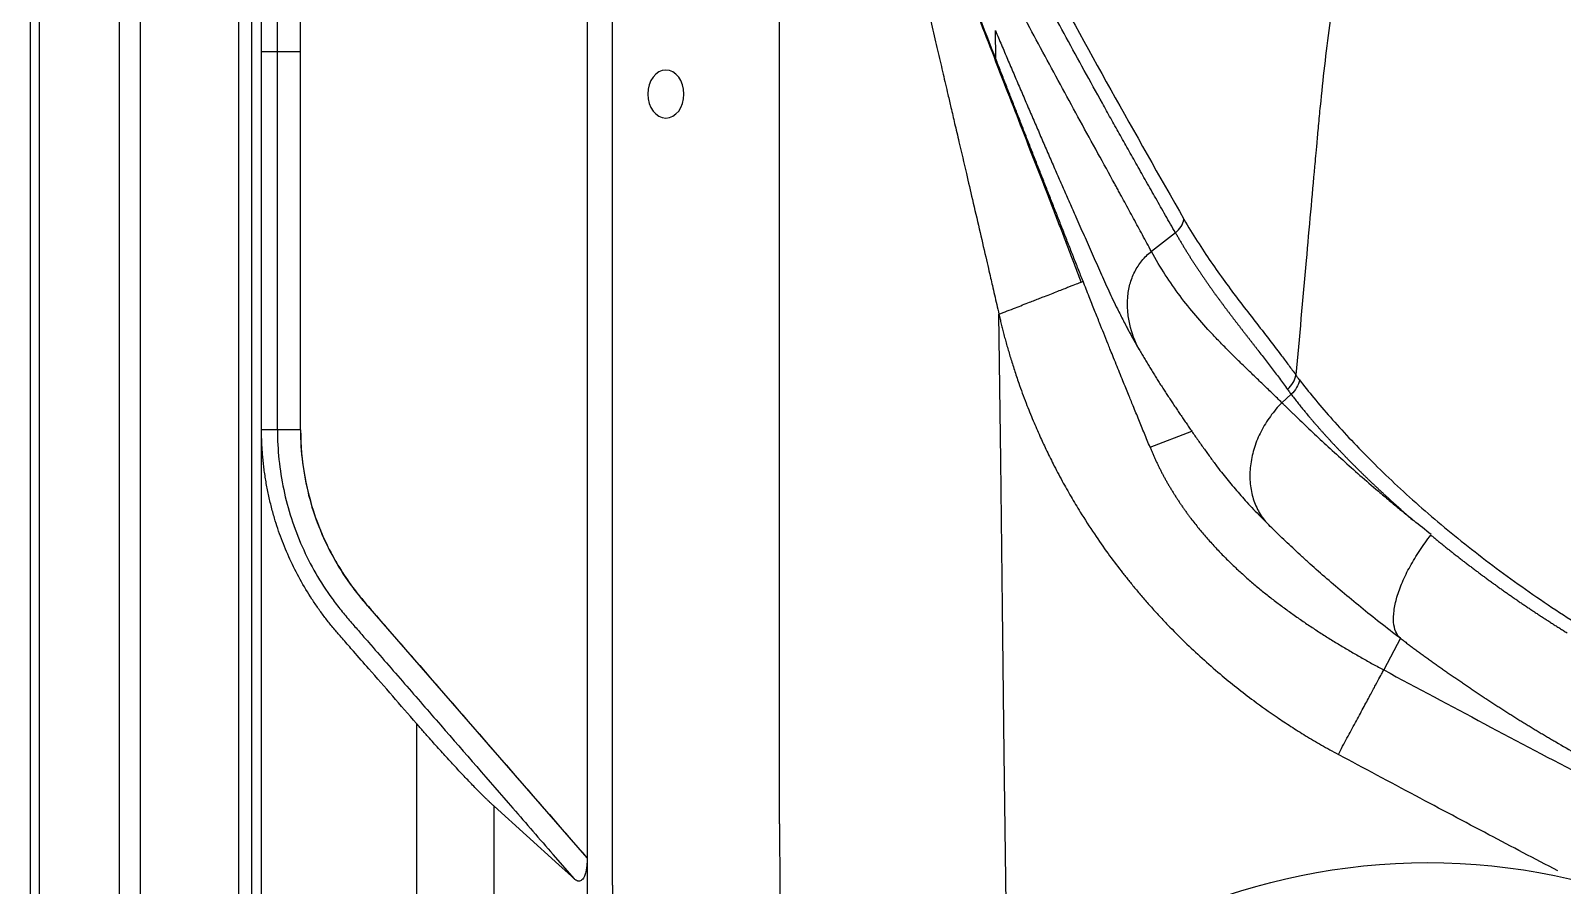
# Model space of a CAD drawing. Header units: inches. Extents: x 2 to 86, y -22 to 129.
# Drawn here: x 2.37 to 18.33, y 50.51 to 59.42 of the extents above; entities that cross this region are included whole.
import ezdxf

# ---------------------------------------------------------------- set-up
doc = ezdxf.new("R2010")
doc.units = ezdxf.units.IN
doc.header["$MEASUREMENT"] = 0
for name, color, linetype in [('1', 4, 'Continuous'), ('BDIM_CYAN', 4, 'Continuous'), ('DIM', 3, 'Continuous')]:
    doc.layers.add(name, color=color, linetype=linetype)

# ---------------------------------------------------------------- blocks, each defined once
blk = doc.blocks.new('1276401')
at = {"layer": '1'}
for p, q in [((-0.975, 0.125), (0.975, 0.125)), ((-0.975, -0.125), (0.975, -0.125))]:
    blk.add_line(p, q, dxfattribs=at)
at = {"layer": '1', "linetype": 'Continuous'}
for radius in [6.546, 6.046, 5.75, 4.625]:
    blk.add_circle((0, 0), radius, dxfattribs=at)
at = {"layer": '1', "color": 3, "linetype": 'Continuous'}
for radius in [5.5, 5.065, 4.791]:
    blk.add_circle((0, 0), radius, dxfattribs=at)
at = {"layer": '1'}
blk.add_circle((0, 0), 1.444, dxfattribs=at)
for start, end in [(172.6927, 187.3073), (352.6927, 7.3073)]:
    blk.add_arc((0, 0), 0.983, start, end, dxfattribs=at)
blk = doc.blocks.new('2026 RHYTHM')
at = {"layer": '1', "color": 4}
blk.add_line((0, 5.882), (0, 78.2), dxfattribs=at)
at = {"layer": '1', "color": 1, "extrusion": (0, 0, -1)}
blk.add_ellipse((6.618, 57.778), major_axis=(0, 0.25), ratio=0.752466, dxfattribs=at)
at = {"layer": 'BDIM_CYAN', "color": 3}
for p, q in [((0.091, 11.728), (0.091, 72.354)), ((0.924, 72.354), (0.924, 11.728)), ((1.145, 11.727), (1.145, 72.354)), ((2.166, 69.789), (2.166, 28.428)), ((2.303, 28.428), (2.303, 69.789)), ((5.798, 65.277), (5.798, 58.217)), ((6.061, 56.238), (6.061, 64.937)), ((2.406, 58.217), (2.406, 61.539)), ((2.571, 58.217), (2.571, 61.539)), ((2.811, 58.217), (2.811, 61.539)), ((10.055, 58.145), (10.051, 58.439)), ((2.406, 56.476), (2.406, 58.217)), ((2.44, 58.217), (2.406, 58.217)), ((2.571, 58.217), (2.44, 58.217)), ((2.571, 54.276), (2.571, 58.217)), ((2.811, 58.217), (2.571, 58.217)), ((2.811, 54.276), (2.811, 58.217)), ((5.798, 58.217), (5.798, 52.014)), ((2.406, 54.276), (2.406, 56.476)), ((11.926, 56.332), (11.676, 56.137)), ((6.061, 49.53), (6.061, 56.238)), ((13.035, 54.56), (13.132, 54.648)), ((2.406, 30.476), (2.406, 54.276)), ((2.571, 54.276), (2.406, 54.276)), ((2.811, 54.276), (2.571, 54.276)), ((2.813, 54.276), (2.811, 54.276)), ((11.662, 54.095), (12.096, 54.263)), ((5.798, 49.815), (3.488, 52.472)), ((14.269, 52.104), (14.096, 51.774)), ((5.798, 52.014), (5.798, 52.011)), ((5.798, 52.011), (5.798, 49.815)), ((4.02, 51.216), (4.02, 33.537)), ((5.503, 49.742), (4.829, 50.353)), ((4.829, 34.4), (4.829, 50.353)), ((5.666, 49.595), (5.443, 49.85)), ((5.798, 49.815), (5.798, 49.812)), ((5.798, 49.812), (5.798, 34.941)), ((5.666, 49.595), (5.503, 49.742))]:
    blk.add_line(p, q, dxfattribs=at)
at = {"layer": 'BDIM_CYAN', "color": 3, "flags": 128}
for points in [[(10.172, 48.544), (10.143, 50.903), (10.124, 52.43), (10.106, 53.956), (10.087, 55.483)], [(7.803, 50.169), (7.804, 49.482), (7.804, 48.942)]]:
    blk.add_lwpolyline(points, dxfattribs=at)
at = {"layer": 'BDIM_CYAN', "color": 3}
for points, knots in [([(7.803, 50.169), (7.803, 50.575), (7.802, 51.388), (7.801, 52.607), (7.801, 53.826), (7.801, 55.181), (7.802, 56.671), (7.803, 58.094), (7.803, 59.313), (7.804, 60.193), (7.804, 60.938), (7.805, 61.458), (7.806, 61.886), (7.807, 62.225), (7.807, 62.489), (7.807, 62.678), (7.807, 62.791), (7.807, 62.905), (7.806, 63.019), (7.807, 63.095), (7.807, 63.132)], [0, 0, 0, 0, 0.0940459, 0.1880925, 0.2821369, 0.3761845, 0.5015794, 0.6269736, 0.7053448, 0.7837183, 0.8307416, 0.8777634, 0.9038871, 0.9300105, 0.9561345, 0.9649123, 0.9736784, 0.9824487, 0.991229, 1, 1, 1, 1]), ([(15.257, 63.168), (15.254, 63.166), (15.249, 63.158), (15.238, 63.145), (15.213, 63.113), (15.16, 63.044), (15.093, 62.953), (14.946, 62.747), (14.759, 62.456), (14.556, 62.092), (14.405, 61.781), (14.238, 61.401), (14.043, 60.883), (13.829, 60.149), (13.683, 59.465), (13.589, 58.911), (13.529, 58.492), (13.477, 58.073), (13.444, 57.758), (13.423, 57.548), (13.411, 57.412), (13.391, 57.198), (13.357, 56.819), (13.28, 55.962), (13.216, 55.24), (13.181, 54.85)], [0.6551411, 0.6551411, 0.6551411, 0.6551411, 0.6555664, 0.65625, 0.6572266, 0.6582031, 0.6601562, 0.6640625, 0.671875, 0.6796875, 0.6875, 0.6914062, 0.703125, 0.71875, 0.734375, 0.7421875, 0.75, 0.7578125, 0.765625, 0.7675781, 0.7695312, 0.7734375, 0.78125, 0.8125, 0.8500917, 0.8500917, 0.8500917, 0.8500917]), ([(8.344, 62.142), (8.348, 62.133), (8.355, 62.116), (8.366, 62.089), (8.377, 62.062), (8.388, 62.035), (8.399, 62.008), (8.409, 61.981), (8.42, 61.953), (8.431, 61.926), (8.441, 61.898), (8.452, 61.871), (8.462, 61.843), (8.473, 61.815), (8.483, 61.787), (8.494, 61.759), (8.504, 61.731), (8.514, 61.703), (8.524, 61.675), (8.534, 61.647), (8.544, 61.619), (8.554, 61.59), (8.564, 61.562), (8.574, 61.533), (8.583, 61.505), (8.593, 61.476), (8.603, 61.448), (8.612, 61.419), (8.622, 61.391), (8.631, 61.362), (8.64, 61.333), (8.65, 61.304), (8.659, 61.276), (8.668, 61.247), (8.677, 61.218), (8.686, 61.189), (8.695, 61.16), (8.704, 61.132), (8.713, 61.103), (8.722, 61.074), (8.731, 61.045), (8.748, 60.986), (8.777, 60.89), (8.818, 60.749), (8.864, 60.586), (8.92, 60.383), (8.978, 60.164), (9.032, 59.957), (9.08, 59.765), (9.137, 59.538), (9.214, 59.221), (9.294, 58.887), (9.368, 58.576), (9.426, 58.328), (9.48, 58.099), (9.514, 57.951), (9.531, 57.881)], [0, 0, 0, 0, 0.007257, 0.014499, 0.021726, 0.028939, 0.036138, 0.043323, 0.050496, 0.057657, 0.064805, 0.071942, 0.079067, 0.086181, 0.093285, 0.100377, 0.10746, 0.114532, 0.121594, 0.128646, 0.135688, 0.142721, 0.149744, 0.156757, 0.163761, 0.170755, 0.177739, 0.184714, 0.191679, 0.198634, 0.20558, 0.212515, 0.219441, 0.226356, 0.233261, 0.240156, 0.24704, 0.253914, 0.260777, 0.267629, 0.274471, 0.2813, 0.30954, 0.342654, 0.380678, 0.423623, 0.48402, 0.531803, 0.566911, 0.615693, 0.687918, 0.783216, 0.843723, 0.899976, 0.952051, 1, 1, 1, 1]), ([(9.108, 61.858), (9.135, 61.802), (9.163, 61.747), (9.219, 61.635), (9.248, 61.58), (9.333, 61.413), (9.39, 61.301), (9.477, 61.134), (9.506, 61.078), (9.564, 60.966), (9.651, 60.798), (9.739, 60.629), (10.032, 60.069), (10.27, 59.62), (10.756, 58.721), (11.002, 58.272), (11.503, 57.373), (11.758, 56.923), (12.015, 56.473)], [0, 0, 0, 0, 0.03125, 0.03125, 0.0625, 0.0625, 0.125, 0.125, 0.15625, 0.15625, 0.1875, 0.25, 0.25, 0.5, 0.5, 0.75, 0.75, 1, 1, 1, 1]), ([(11.676, 56.137), (11.66, 56.166), (11.63, 56.223), (11.583, 56.309), (11.537, 56.394), (11.475, 56.508), (11.413, 56.622), (11.359, 56.721), (11.328, 56.778), (11.309, 56.813), (11.239, 56.941), (11.115, 57.167), (10.872, 57.611), (10.566, 58.174), (10.206, 58.85), (9.857, 59.528), (9.521, 60.21), (9.254, 60.785), (9.05, 61.25), (8.951, 61.485), (8.903, 61.602)], [0, 0, 0, 0, 0.015625, 0.03125, 0.046875, 0.0625, 0.09375, 0.109375, 0.117188, 0.125, 0.128906, 0.1875, 0.25, 0.375, 0.5, 0.625, 0.75, 0.875, 0.9375, 1, 1, 1, 1]), ([(11.926, 56.332), (11.891, 56.392), (11.823, 56.512), (11.722, 56.69), (11.623, 56.864), (11.527, 57.035), (11.433, 57.202), (11.342, 57.365), (11.252, 57.525), (11.067, 57.859), (10.791, 58.361), (10.424, 59.04), (10.068, 59.713), (9.775, 60.276), (9.546, 60.724), (9.397, 61.017), (9.275, 61.259), (9.186, 61.441), (9.109, 61.599), (9.063, 61.697), (9.041, 61.742)], [0, 0, 0, 0, 0.033555, 0.066454, 0.098695, 0.130279, 0.161207, 0.191477, 0.22109, 0.250047, 0.376704, 0.500064, 0.626798, 0.750056, 0.812577, 0.87506, 0.912954, 0.946409, 0.975425, 1, 1, 1, 1]), ([(10.943, 55.818), (10.925, 55.867), (10.889, 55.966), (10.832, 56.112), (10.777, 56.259), (10.72, 56.407), (10.663, 56.555), (10.607, 56.7), (10.551, 56.843), (10.459, 57.078), (10.336, 57.395), (10.176, 57.807), (10.02, 58.209), (9.869, 58.6), (9.734, 58.949), (9.615, 59.259), (9.507, 59.537), (9.405, 59.803), (9.302, 60.07), (9.2, 60.334), (9.13, 60.509), (9.097, 60.594)], [0, 0, 0, 0, 0.030807, 0.060811, 0.091665, 0.122708, 0.153468, 0.183821, 0.213643, 0.242843, 0.330435, 0.41181, 0.501316, 0.582989, 0.656798, 0.721156, 0.77819, 0.832987, 0.889041, 0.94632, 1, 1, 1, 1]), ([(10.055, 58.145), (10.006, 58.27), (9.91, 58.516), (9.767, 58.885), (9.624, 59.253), (9.483, 59.617), (9.339, 59.985), (9.211, 60.309), (9.129, 60.514), (9.097, 60.594)], [0, 0, 0, 0, 0.151326, 0.298577, 0.448398, 0.598895, 0.743104, 0.900169, 1, 1, 1, 1]), ([(10.051, 58.439), (10.072, 58.389), (10.114, 58.29), (10.177, 58.141), (10.241, 57.991), (10.305, 57.842), (10.369, 57.692), (10.433, 57.543), (10.498, 57.393), (10.562, 57.244), (10.627, 57.095), (10.692, 56.945), (10.757, 56.796), (10.823, 56.647), (10.895, 56.483), (10.974, 56.305), (11.059, 56.112), (11.131, 55.951), (11.188, 55.823), (11.231, 55.727), (11.275, 55.632), (11.316, 55.548), (11.353, 55.475), (11.384, 55.412), (11.406, 55.371), (11.417, 55.351)], [0, 0, 0, 0, 0.048077, 0.096155, 0.144232, 0.192308, 0.240385, 0.288461, 0.336539, 0.384616, 0.432693, 0.480769, 0.528846, 0.576923, 0.625, 0.687501, 0.750001, 0.812501, 0.84375, 0.875, 0.906249, 0.937499, 0.958335, 0.97917, 1, 1, 1, 1]), ([(10.964, 55.826), (10.947, 55.869), (10.913, 55.954), (10.863, 56.083), (10.812, 56.211), (10.762, 56.34), (10.711, 56.469), (10.661, 56.598), (10.61, 56.726), (10.56, 56.855), (10.509, 56.984), (10.458, 57.113), (10.408, 57.242), (10.357, 57.371), (10.307, 57.5), (10.256, 57.629), (10.206, 57.758), (10.155, 57.887), (10.105, 58.016), (10.072, 58.102), (10.055, 58.145)], [0, 0, 0, 0, 0.055247, 0.110542, 0.165884, 0.22127, 0.276697, 0.332162, 0.387664, 0.443199, 0.498764, 0.554358, 0.609979, 0.665627, 0.721301, 0.776999, 0.83272, 0.888462, 0.944223, 1, 1, 1, 1]), ([(9.531, 57.881), (9.539, 57.845), (9.558, 57.764), (9.59, 57.627), (9.628, 57.463), (9.682, 57.234), (9.743, 56.97), (9.814, 56.667), (9.881, 56.378), (9.937, 56.137), (9.976, 55.967), (9.999, 55.867), (10.02, 55.775), (10.041, 55.683), (10.064, 55.584), (10.079, 55.517), (10.087, 55.483)], [0, 0, 0, 0, 0.045158, 0.101953, 0.170424, 0.250625, 0.388736, 0.50107, 0.629556, 0.750991, 0.801396, 0.84292, 0.87563, 0.916423, 0.957824, 1, 1, 1, 1]), ([(11.926, 56.332), (11.949, 56.351), (11.969, 56.374), (11.999, 56.422), (12.01, 56.448), (12.015, 56.473)], [0, 0, 0, 0, 0.5, 0.5, 1, 1, 1, 1]), ([(11.926, 56.332), (11.932, 56.322), (11.944, 56.301), (11.962, 56.27), (11.98, 56.239), (11.998, 56.209), (12.016, 56.179), (12.034, 56.149), (12.052, 56.12), (12.071, 56.09), (12.089, 56.061), (12.107, 56.033), (12.126, 56.004), (12.144, 55.976), (12.163, 55.948), (12.182, 55.92), (12.2, 55.892), (12.219, 55.865), (12.238, 55.837), (12.257, 55.81), (12.276, 55.783), (12.294, 55.756), (12.313, 55.73), (12.332, 55.703), (12.351, 55.677), (12.371, 55.651), (12.39, 55.625), (12.409, 55.599), (12.428, 55.573), (12.447, 55.547), (12.466, 55.522), (12.486, 55.496), (12.505, 55.471), (12.524, 55.445), (12.543, 55.42), (12.563, 55.395), (12.582, 55.37), (12.602, 55.344), (12.621, 55.319), (12.64, 55.294), (12.66, 55.269), (12.679, 55.244), (12.699, 55.219), (12.718, 55.194), (12.738, 55.169), (12.757, 55.144), (12.776, 55.119), (12.804, 55.084), (12.838, 55.038), (12.881, 54.983), (12.924, 54.927), (12.966, 54.871), (13.009, 54.815), (13.052, 54.757), (13.08, 54.718), (13.094, 54.699)], [0, 0, 0, 0, 0.016314, 0.032625, 0.048933, 0.065239, 0.081542, 0.097844, 0.114144, 0.130443, 0.14674, 0.163037, 0.179334, 0.19563, 0.211927, 0.228224, 0.244522, 0.260821, 0.277121, 0.293422, 0.309723, 0.326026, 0.342329, 0.358634, 0.374939, 0.391245, 0.407551, 0.423858, 0.440166, 0.456473, 0.472781, 0.489089, 0.505396, 0.521703, 0.53801, 0.554317, 0.570623, 0.586929, 0.603235, 0.61954, 0.635846, 0.652151, 0.668456, 0.684761, 0.701066, 0.717371, 0.733676, 0.749981, 0.785696, 0.821412, 0.857128, 0.892845, 0.928561, 0.964279, 1, 1, 1, 1]), ([(12.015, 56.473), (12.061, 56.394), (12.107, 56.317), (12.201, 56.169), (12.248, 56.097), (12.392, 55.888), (12.489, 55.756), (12.686, 55.497), (12.785, 55.371), (12.933, 55.179), (12.983, 55.114), (13.057, 55.017), (13.082, 54.984), (13.131, 54.917), (13.156, 54.884), (13.181, 54.85)], [0, 0, 0, 0, 0.125, 0.125, 0.25, 0.25, 0.5, 0.5, 0.75, 0.75, 0.875, 0.875, 0.9375, 0.9375, 1, 1, 1, 1]), ([(11.548, 55.115), (11.504, 55.198), (11.455, 55.331), (11.426, 55.517), (11.425, 55.657), (11.448, 55.796), (11.497, 55.926), (11.573, 56.044), (11.639, 56.109), (11.676, 56.137)], [0, 0, 0, 0, 0.25, 0.375, 0.5, 0.625, 0.75, 0.875, 1, 1, 1, 1]), ([(13.035, 54.56), (13.019, 54.576), (12.988, 54.606), (12.926, 54.667), (12.848, 54.742), (12.756, 54.83), (12.664, 54.919), (12.573, 55.007), (12.483, 55.096), (12.395, 55.186), (12.278, 55.308), (12.136, 55.466), (11.973, 55.67), (11.818, 55.891), (11.722, 56.052), (11.676, 56.137)], [0, 0, 0, 0, 0.03125, 0.0625, 0.125, 0.1875, 0.25, 0.3125, 0.375, 0.4375, 0.5, 0.625, 0.75, 0.875, 1, 1, 1, 1]), ([(10.087, 55.483), (10.145, 55.505), (10.253, 55.548), (10.377, 55.596), (10.46, 55.629), (10.512, 55.649), (10.596, 55.682), (10.682, 55.715), (10.763, 55.747), (10.833, 55.775), (10.9, 55.801), (10.929, 55.812), (10.943, 55.817)], [0, 0, 0, 0, 0.146293, 0.274812, 0.324512, 0.374096, 0.423607, 0.571931, 0.650341, 0.725889, 0.869036, 1, 1, 1, 1]), ([(10.943, 55.817), (10.943, 55.818), (10.96, 55.824), (10.962, 55.825), (10.964, 55.826)], [0, 0, 0, 0, 0.0242737, 1, 1, 1, 1]), ([(11.662, 54.095), (11.652, 54.119), (11.632, 54.167), (11.603, 54.239), (11.573, 54.311), (11.544, 54.383), (11.515, 54.455), (11.479, 54.542), (11.434, 54.653), (11.375, 54.797), (11.32, 54.933), (11.275, 55.044), (11.246, 55.116), (11.215, 55.194), (11.179, 55.284), (11.133, 55.399), (11.082, 55.526), (11.025, 55.671), (10.985, 55.772), (10.964, 55.826)], [0, 0, 0, 0, 0.041557, 0.0832355, 0.124994, 0.1662136, 0.2078855, 0.2499937, 0.3177105, 0.4010226, 0.5000028, 0.5523698, 0.5940475, 0.6250197, 0.6872733, 0.7500006, 0.8243874, 0.9076673, 1, 1, 1, 1]), ([(10.087, 55.483), (10.091, 55.466), (10.099, 55.432), (10.111, 55.379), (10.125, 55.325), (10.139, 55.269), (10.155, 55.212), (10.171, 55.153), (10.189, 55.092), (10.207, 55.03), (10.227, 54.966), (10.248, 54.9), (10.27, 54.833), (10.309, 54.718), (10.366, 54.563), (10.441, 54.379), (10.51, 54.219), (10.579, 54.069), (10.657, 53.913), (10.743, 53.747), (10.838, 53.58), (10.948, 53.396), (11.076, 53.197), (11.218, 52.993), (11.318, 52.86), (11.375, 52.788), (11.385, 52.775), (11.39, 52.768)], [0, 0, 0, 0, 0.017134, 0.034881, 0.053242, 0.072216, 0.091804, 0.112004, 0.132815, 0.154237, 0.176267, 0.198903, 0.222142, 0.245982, 0.319582, 0.385074, 0.442502, 0.491884, 0.548021, 0.614821, 0.676288, 0.737754, 0.827372, 0.909319, 0.983616, 0.991714, 1, 1, 1, 1]), ([(11.417, 55.351), (11.424, 55.337), (11.438, 55.311), (11.46, 55.271), (11.482, 55.232), (11.503, 55.193), (11.525, 55.154), (11.54, 55.128), (11.548, 55.115)], [0, 0, 0, 0, 0.166617, 0.333267, 0.499941, 0.666627, 0.833315, 1, 1, 1, 1]), ([(11.548, 55.115), (11.557, 55.099), (11.575, 55.068), (11.602, 55.021), (11.63, 54.975), (11.658, 54.929), (11.686, 54.883), (11.715, 54.838), (11.743, 54.792), (11.772, 54.747), (11.801, 54.702), (11.83, 54.658), (11.859, 54.613), (11.888, 54.569), (11.918, 54.525), (11.947, 54.481), (11.977, 54.437), (12.006, 54.393), (12.036, 54.35), (12.066, 54.306), (12.086, 54.278), (12.096, 54.263)], [0, 0, 0, 0, 0.052639, 0.105274, 0.157907, 0.210536, 0.263164, 0.315792, 0.368422, 0.421057, 0.473694, 0.526331, 0.578966, 0.631599, 0.684231, 0.73686, 0.789487, 0.842113, 0.89474, 0.947368, 1, 1, 1, 1]), ([(13.094, 54.699), (13.117, 54.72), (13.136, 54.744), (13.166, 54.795), (13.176, 54.823), (13.181, 54.85)], [0, 0, 0, 0, 0.5, 0.5, 1, 1, 1, 1]), ([(13.218, 54.799), (13.264, 54.738), (13.364, 54.612), (13.536, 54.41), (13.73, 54.197), (13.944, 53.975), (14.176, 53.748), (14.51, 53.442), (14.967, 53.059), (15.466, 52.686), (15.886, 52.399), (16.209, 52.191), (16.541, 51.99), (16.879, 51.798), (17.165, 51.646), (17.367, 51.543), (17.468, 51.493), (17.515, 51.47), (17.537, 51.459), (17.545, 51.455), (17.55, 51.453), (17.551, 51.453)], [0, 0, 0, 0, 0.0625, 0.125, 0.1875, 0.25, 0.3125, 0.375, 0.5, 0.625, 0.6875, 0.75, 0.8125, 0.875, 0.9375, 0.96875, 0.984375, 0.9921875, 0.9941406, 0.9960938, 0.9967219, 0.9967219, 0.9967219, 0.9967219]), ([(13.094, 54.699), (13.098, 54.693), (13.106, 54.682), (13.119, 54.665), (13.128, 54.653), (13.132, 54.648)], [0, 0, 0, 0, 0.333333, 0.666668, 1, 1, 1, 1]), ([(13.132, 54.648), (13.137, 54.641), (13.147, 54.628), (13.162, 54.609), (13.177, 54.589), (13.193, 54.569), (13.209, 54.549), (13.225, 54.529), (13.242, 54.508), (13.258, 54.488), (13.275, 54.467), (13.293, 54.446), (13.31, 54.425), (13.328, 54.404), (13.346, 54.382), (13.364, 54.361), (13.383, 54.339), (13.402, 54.318), (13.421, 54.296), (13.44, 54.274), (13.46, 54.252), (13.48, 54.23), (13.5, 54.207), (13.521, 54.185), (13.541, 54.163), (13.562, 54.14), (13.583, 54.117), (13.605, 54.095), (13.626, 54.072), (13.648, 54.049), (13.671, 54.026), (13.693, 54.002), (13.716, 53.979), (13.738, 53.956), (13.761, 53.932), (13.785, 53.909), (13.808, 53.885), (13.832, 53.862), (13.856, 53.838), (13.88, 53.814), (13.905, 53.791), (13.929, 53.767), (13.954, 53.743), (13.979, 53.719), (14.005, 53.695), (14.03, 53.671), (14.056, 53.647), (14.082, 53.623), (14.108, 53.598), (14.134, 53.574), (14.161, 53.55), (14.187, 53.526), (14.214, 53.501), (14.241, 53.477), (14.269, 53.453), (14.296, 53.428), (14.324, 53.404), (14.352, 53.38), (14.38, 53.355), (14.399, 53.339), (14.408, 53.331)], [0, 0, 0, 0, 0.017241, 0.034483, 0.051725, 0.068967, 0.086208, 0.10345, 0.120691, 0.137933, 0.155174, 0.172416, 0.189658, 0.2069, 0.224142, 0.241384, 0.258626, 0.275868, 0.29311, 0.310351, 0.327592, 0.344833, 0.362074, 0.379315, 0.396556, 0.413798, 0.431039, 0.448281, 0.465523, 0.482764, 0.500006, 0.517248, 0.53449, 0.551731, 0.568973, 0.586214, 0.603455, 0.620695, 0.637935, 0.655175, 0.672415, 0.689655, 0.706895, 0.724135, 0.741375, 0.758616, 0.775857, 0.793098, 0.81034, 0.827582, 0.844824, 0.862066, 0.879309, 0.896551, 0.913794, 0.931036, 0.948277, 0.965519, 0.982759, 1, 1, 1, 1]), ([(13.035, 54.56), (12.991, 54.516), (12.951, 54.468), (12.878, 54.368), (12.846, 54.315), (12.79, 54.207), (12.767, 54.151), (12.731, 54.038), (12.718, 53.981), (12.702, 53.867), (12.699, 53.811), (12.705, 53.701), (12.713, 53.647), (12.739, 53.544), (12.758, 53.495), (12.804, 53.402), (12.833, 53.359), (12.865, 53.32)], [0, 0, 0, 0, 0.125, 0.125, 0.25, 0.25, 0.375, 0.375, 0.5, 0.5, 0.625, 0.625, 0.75, 0.75, 0.875, 0.875, 1, 1, 1, 1]), ([(13.035, 54.56), (13.042, 54.554), (13.055, 54.541), (13.075, 54.521), (13.096, 54.5), (13.119, 54.478), (13.143, 54.455), (13.183, 54.416), (13.24, 54.361), (13.34, 54.265), (13.474, 54.141), (13.644, 53.985), (13.824, 53.824), (13.967, 53.699), (14.069, 53.613), (14.124, 53.566), (14.18, 53.519), (14.237, 53.472), (14.293, 53.425), (14.35, 53.378), (14.389, 53.347), (14.408, 53.331)], [0, 0, 0, 0, 0.0187602, 0.0384281, 0.0590037, 0.0804869, 0.102878, 0.126177, 0.1908414, 0.254326, 0.3817153, 0.5089414, 0.6331217, 0.7572294, 0.792503, 0.8275813, 0.8624633, 0.8971476, 0.9316327, 0.965917, 1, 1, 1, 1]), ([(4.02, 51.216), (3.937, 51.311), (3.772, 51.501), (3.553, 51.752), (3.382, 51.948), (3.278, 52.067), (3.217, 52.137), (3.177, 52.184), (3.139, 52.228), (3.101, 52.275), (3.054, 52.337), (2.996, 52.415), (2.908, 52.546), (2.806, 52.715), (2.7, 52.926), (2.611, 53.139), (2.555, 53.305), (2.522, 53.421), (2.505, 53.487), (2.489, 53.552), (2.474, 53.618), (2.461, 53.685), (2.45, 53.751), (2.439, 53.818), (2.43, 53.884), (2.423, 53.951), (2.417, 54.017), (2.412, 54.082), (2.408, 54.147), (2.406, 54.212), (2.406, 54.255), (2.406, 54.276)], [0, 0, 0, 0, 0.106215, 0.212441, 0.280907, 0.325067, 0.345472, 0.359307, 0.377285, 0.394402, 0.410393, 0.44292, 0.475934, 0.543312, 0.609647, 0.674521, 0.737985, 0.756983, 0.77597, 0.794952, 0.813935, 0.832919, 0.851882, 0.8708, 0.889649, 0.908407, 0.927049, 0.945552, 0.963893, 0.98205, 1, 1, 1, 1]), ([(2.571, 54.276), (2.571, 54.072), (2.615, 53.651), (2.808, 53.053), (3.045, 52.641), (3.217, 52.416), (3.283, 52.336), (3.348, 52.261), (3.426, 52.171), (3.614, 51.955), (3.896, 51.631), (4.397, 51.054), (4.913, 50.461), (5.303, 50.011), (5.443, 49.85)], [0, 0, 0, 0, 0.0625, 0.125, 0.1875, 0.203125, 0.2109375, 0.21875, 0.234375, 0.25, 0.3125, 0.375, 0.5, 0.5697685, 0.5697685, 0.5697685, 0.5697685]), ([(2.811, 54.276), (2.811, 54.047), (2.84, 53.818), (2.953, 53.375), (3.038, 53.16), (3.202, 52.858), (3.263, 52.761), (3.363, 52.622), (3.398, 52.576), (3.453, 52.51), (3.471, 52.488), (3.509, 52.445), (3.528, 52.423), (3.621, 52.316), (3.696, 52.229), (3.847, 52.056), (3.922, 51.97), (4.597, 51.193), (5.197, 50.503), (5.798, 49.812)], [0, 0, 0, 0, 0.125, 0.125, 0.25, 0.25, 0.3125, 0.3125, 0.34375, 0.34375, 0.359375, 0.359375, 0.375, 0.375, 0.4375, 0.4375, 0.5, 0.5, 1, 1, 1, 1]), ([(2.813, 54.276), (2.813, 54.116), (2.827, 53.953), (2.885, 53.629), (2.929, 53.468), (3.045, 53.158), (3.117, 53.008), (3.286, 52.726), (3.382, 52.593), (3.488, 52.472)], [0, 0, 0, 0, 0.25, 0.25, 0.5, 0.5, 0.75, 0.75, 1, 1, 1, 1]), ([(12.096, 54.263), (12.107, 54.247), (12.128, 54.216), (12.161, 54.169), (12.194, 54.122), (12.228, 54.076), (12.261, 54.029), (12.295, 53.983), (12.328, 53.937), (12.369, 53.882), (12.418, 53.819), (12.475, 53.748), (12.533, 53.678), (12.593, 53.609), (12.656, 53.538), (12.723, 53.466), (12.793, 53.393), (12.841, 53.344), (12.865, 53.32)], [0, 0, 0, 0, 0.046875, 0.093749, 0.140624, 0.187502, 0.234383, 0.281267, 0.328142, 0.375008, 0.450002, 0.524997, 0.599992, 0.674993, 0.749996, 0.833324, 0.916653, 1, 1, 1, 1]), ([(11.662, 54.095), (11.666, 54.084), (11.675, 54.062), (11.689, 54.029), (11.704, 53.996), (11.719, 53.964), (11.734, 53.931), (11.749, 53.899), (11.765, 53.867), (11.782, 53.835), (11.798, 53.804), (11.815, 53.772), (11.833, 53.741), (11.85, 53.71), (11.868, 53.679), (11.887, 53.648), (11.905, 53.618), (11.924, 53.588), (11.944, 53.558), (11.963, 53.528), (11.983, 53.498), (12.004, 53.469), (12.024, 53.439), (12.045, 53.41), (12.066, 53.381), (12.106, 53.328), (12.167, 53.251), (12.25, 53.153), (12.336, 53.057), (12.425, 52.964), (12.516, 52.873), (12.611, 52.786), (12.707, 52.7), (12.805, 52.617), (12.905, 52.536), (13.007, 52.458), (13.111, 52.382), (13.216, 52.307), (13.322, 52.235), (13.43, 52.164), (13.539, 52.095), (13.648, 52.028), (13.759, 51.962), (13.871, 51.898), (13.983, 51.835), (14.059, 51.794), (14.096, 51.774)], [0, 0, 0, 0, 0.010415, 0.02083, 0.031244, 0.041659, 0.052072, 0.062486, 0.0729, 0.083315, 0.093729, 0.104144, 0.114559, 0.124975, 0.13539, 0.145806, 0.15622, 0.166634, 0.177049, 0.187466, 0.197886, 0.208308, 0.218732, 0.229156, 0.23958, 0.250004, 0.287518, 0.325024, 0.362524, 0.400017, 0.437508, 0.475001, 0.512496, 0.549994, 0.587495, 0.624998, 0.662498, 0.699998, 0.737497, 0.774996, 0.812494, 0.849992, 0.887491, 0.92499, 0.962493, 1, 1, 1, 1]), ([(14.269, 52.104), (14.125, 52.213), (13.988, 52.321), (13.725, 52.535), (13.6, 52.641), (13.422, 52.796), (13.364, 52.847), (13.28, 52.923), (13.253, 52.949), (13.199, 52.998), (13.173, 53.023), (13.096, 53.095), (13.047, 53.142), (12.953, 53.233), (12.908, 53.277), (12.865, 53.32)], [0, 0, 0, 0, 0.25, 0.25, 0.5, 0.5, 0.625, 0.625, 0.6875, 0.6875, 0.75, 0.75, 0.875, 0.875, 1, 1, 1, 1]), ([(14.269, 52.104), (14.249, 52.122), (14.233, 52.145), (14.209, 52.201), (14.202, 52.234), (14.196, 52.307), (14.197, 52.348), (14.209, 52.437), (14.219, 52.484), (14.249, 52.584), (14.268, 52.636), (14.314, 52.744), (14.34, 52.799), (14.401, 52.909), (14.434, 52.965), (14.507, 53.074), (14.546, 53.128), (14.586, 53.18)], [0, 0, 0, 0, 0.125, 0.125, 0.25, 0.25, 0.375, 0.375, 0.5, 0.5, 0.625, 0.625, 0.75, 0.75, 0.875, 0.875, 1, 1, 1, 1]), ([(14.586, 53.18), (14.597, 53.172), (14.619, 53.154), (14.651, 53.127), (14.683, 53.101), (14.716, 53.074), (14.749, 53.048), (14.782, 53.022), (14.816, 52.995), (14.849, 52.969), (14.883, 52.943), (14.916, 52.916), (14.95, 52.89), (14.985, 52.864), (15.019, 52.838), (15.054, 52.812), (15.088, 52.786), (15.123, 52.76), (15.158, 52.734), (15.193, 52.708), (15.229, 52.683), (15.264, 52.657), (15.3, 52.631), (15.336, 52.606), (15.372, 52.58), (15.408, 52.555), (15.444, 52.53), (15.481, 52.504), (15.517, 52.479), (15.554, 52.454), (15.591, 52.429), (15.628, 52.404), (15.665, 52.38), (15.702, 52.355), (15.74, 52.33), (15.777, 52.306), (15.815, 52.282), (15.853, 52.257), (15.891, 52.233), (15.929, 52.209), (15.967, 52.185), (15.992, 52.169), (16.005, 52.162)], [0, 0, 0, 0, 0.025, 0.049999, 0.074998, 0.099997, 0.124996, 0.149995, 0.174994, 0.199993, 0.224992, 0.249992, 0.274991, 0.29999, 0.324989, 0.349989, 0.374988, 0.399988, 0.424987, 0.449987, 0.474988, 0.499988, 0.524988, 0.549989, 0.574989, 0.59999, 0.62499, 0.649991, 0.674991, 0.699992, 0.724993, 0.749994, 0.774994, 0.799995, 0.824996, 0.849997, 0.874998, 0.899999, 0.924999, 0.949999, 0.975, 1, 1, 1, 1]), ([(11.39, 52.768), (11.401, 52.755), (11.423, 52.727), (11.457, 52.685), (11.492, 52.641), (11.53, 52.596), (11.569, 52.549), (11.611, 52.501), (11.654, 52.452), (11.699, 52.401), (11.747, 52.349), (11.796, 52.296), (11.887, 52.2), (12.08, 52.006), (12.375, 51.739), (12.7, 51.481), (12.926, 51.32), (13.056, 51.233), (13.129, 51.185), (13.205, 51.136), (13.283, 51.088), (13.364, 51.039), (13.448, 50.99), (13.534, 50.941), (13.593, 50.909), (13.623, 50.893)], [0, 0, 0, 0, 0.01771, 0.036193, 0.05545, 0.075479, 0.096283, 0.117859, 0.140209, 0.16333, 0.187223, 0.211885, 0.237316, 0.322643, 0.491533, 0.643808, 0.745743, 0.77469, 0.80446, 0.835047, 0.866445, 0.898649, 0.931649, 0.965437, 1, 1, 1, 1]), ([(14.269, 52.104), (14.282, 52.095), (14.306, 52.076), (14.344, 52.048), (14.382, 52.02), (14.419, 51.992), (14.457, 51.964), (14.496, 51.936), (14.534, 51.908), (14.573, 51.881), (14.611, 51.853), (14.65, 51.825), (14.69, 51.797), (14.729, 51.769), (14.768, 51.742), (14.808, 51.714), (14.848, 51.687), (14.888, 51.659), (14.928, 51.632), (14.968, 51.604), (15.008, 51.577), (15.049, 51.55), (15.09, 51.523), (15.13, 51.495), (15.171, 51.468), (15.212, 51.441), (15.254, 51.415), (15.295, 51.388), (15.337, 51.361), (15.378, 51.335), (15.42, 51.308), (15.462, 51.282), (15.504, 51.255), (15.546, 51.229), (15.589, 51.203), (15.631, 51.177), (15.673, 51.151), (15.716, 51.126), (15.759, 51.1), (15.802, 51.075), (15.845, 51.049), (15.945, 50.99), (16.104, 50.899), (16.324, 50.778), (16.545, 50.661), (16.714, 50.575), (16.828, 50.519), (16.888, 50.49), (16.928, 50.471), (16.949, 50.462)], [0, 0, 0, 0, 0.015623, 0.031247, 0.046871, 0.062495, 0.078119, 0.093743, 0.109368, 0.124994, 0.140619, 0.156245, 0.171871, 0.187497, 0.203124, 0.21875, 0.234377, 0.250003, 0.265629, 0.281254, 0.29688, 0.312505, 0.32813, 0.343756, 0.359381, 0.375006, 0.390631, 0.406256, 0.421881, 0.437506, 0.453131, 0.468757, 0.484382, 0.500007, 0.515632, 0.531257, 0.546883, 0.562508, 0.578134, 0.593759, 0.609385, 0.625011, 0.703135, 0.781256, 0.859377, 0.937499, 0.958331, 0.979165, 1, 1, 1, 1]), ([(13.623, 50.893), (13.653, 50.95), (13.683, 51.006), (13.743, 51.117), (13.772, 51.172), (13.829, 51.277), (13.856, 51.327), (13.907, 51.422), (13.931, 51.466), (13.974, 51.547), (13.994, 51.584), (14.029, 51.649), (14.044, 51.676), (14.068, 51.722), (14.078, 51.74), (14.091, 51.765), (14.095, 51.772), (14.096, 51.774)], [0, 0, 0, 0, 0.125, 0.125, 0.25, 0.25, 0.375, 0.375, 0.5, 0.5, 0.625, 0.625, 0.75, 0.75, 0.875, 0.875, 1, 1, 1, 1]), ([(14.096, 51.774), (14.794, 51.399), (15.493, 51.027), (16.369, 50.567), (16.544, 50.475), (16.807, 50.338), (16.894, 50.292), (17.07, 50.201), (17.158, 50.156), (17.597, 49.929), (17.95, 49.747), (18.304, 49.565)], [0, 0, 0, 0, 0.5, 0.5, 0.625, 0.625, 0.6875, 0.6875, 0.75, 0.75, 1, 1, 1, 1]), ([(4.829, 50.353), (4.826, 50.355), (4.821, 50.36), (4.812, 50.368), (4.803, 50.376), (4.794, 50.385), (4.785, 50.393), (4.776, 50.402), (4.766, 50.412), (4.756, 50.421), (4.735, 50.442), (4.701, 50.475), (4.653, 50.523), (4.604, 50.574), (4.554, 50.626), (4.502, 50.681), (4.432, 50.756), (4.361, 50.833), (4.29, 50.911), (4.236, 50.971), (4.182, 51.031), (4.134, 51.085), (4.092, 51.133), (4.056, 51.174), (4.032, 51.202), (4.02, 51.216)], [0, 0, 0, 0, 0.013635, 0.027349, 0.041147, 0.055036, 0.069021, 0.083106, 0.097297, 0.1116, 0.126018, 0.187954, 0.251792, 0.313432, 0.376743, 0.438844, 0.502377, 0.626998, 0.688513, 0.750926, 0.812636, 0.875019, 0.91648, 0.958132, 1, 1, 1, 1]), ([(15.908, 49.68), (15.669, 49.805), (15.175, 50.064), (14.684, 50.326), (14.429, 50.461)], [0, 0, 0, 0, 0.483657, 1, 1, 1, 1]), ([(5.798, 49.812), (5.798, 49.807), (5.798, 49.798), (5.797, 49.785), (5.797, 49.773), (5.796, 49.761), (5.796, 49.749), (5.795, 49.738), (5.794, 49.728), (5.792, 49.718), (5.789, 49.693), (5.782, 49.656), (5.768, 49.618), (5.752, 49.592), (5.736, 49.578), (5.721, 49.572), (5.71, 49.572), (5.702, 49.573), (5.693, 49.576), (5.684, 49.581), (5.675, 49.587), (5.669, 49.592), (5.666, 49.595)], [0, 0, 0, 0, 0.031955, 0.062851, 0.092677, 0.121422, 0.149074, 0.175627, 0.201071, 0.225401, 0.248612, 0.382937, 0.498925, 0.582584, 0.665089, 0.749103, 0.785714, 0.824296, 0.86495, 0.90775, 0.952753, 1, 1, 1, 1]), ([(6.061, 49.53), (6.061, 49.518), (6.061, 49.491), (6.061, 49.446), (6.061, 49.402), (6.061, 49.375), (6.061, 49.366)], [0, 0, 0, 0, 0.21331, 0.492011, 0.833356, 1, 1, 1, 1])]:
    blk.add_open_spline(points, degree=3, knots=knots, dxfattribs=at)
for points in [[(13.218, 54.799), (13.214, 54.771), (13.193, 54.717), (13.155, 54.668), (13.132, 54.648)], [(13.218, 54.799), (13.205, 54.816), (13.193, 54.833), (13.181, 54.85)], [(14.59, 53.185), (14.529, 53.234), (14.468, 53.283), (14.408, 53.331)], [(14.429, 50.461), (14.16, 50.605), (13.891, 50.749), (13.623, 50.893)], [(6.061, 49.53), (6.062, 49.529), (6.064, 49.528), (6.065, 49.528)]]:
    blk.add_open_spline(points, degree=3, dxfattribs=at)
at = {"layer": 'DIM'}
blk.add_blockref('1276401', (14.554, 43.219), dxfattribs=at)

msp = doc.modelspace()

# ---------------------------------------------------------------- block references
msp.add_blockref('2026 RHYTHM', (2.373, 0.985))

doc.saveas('drawing.dxf')
